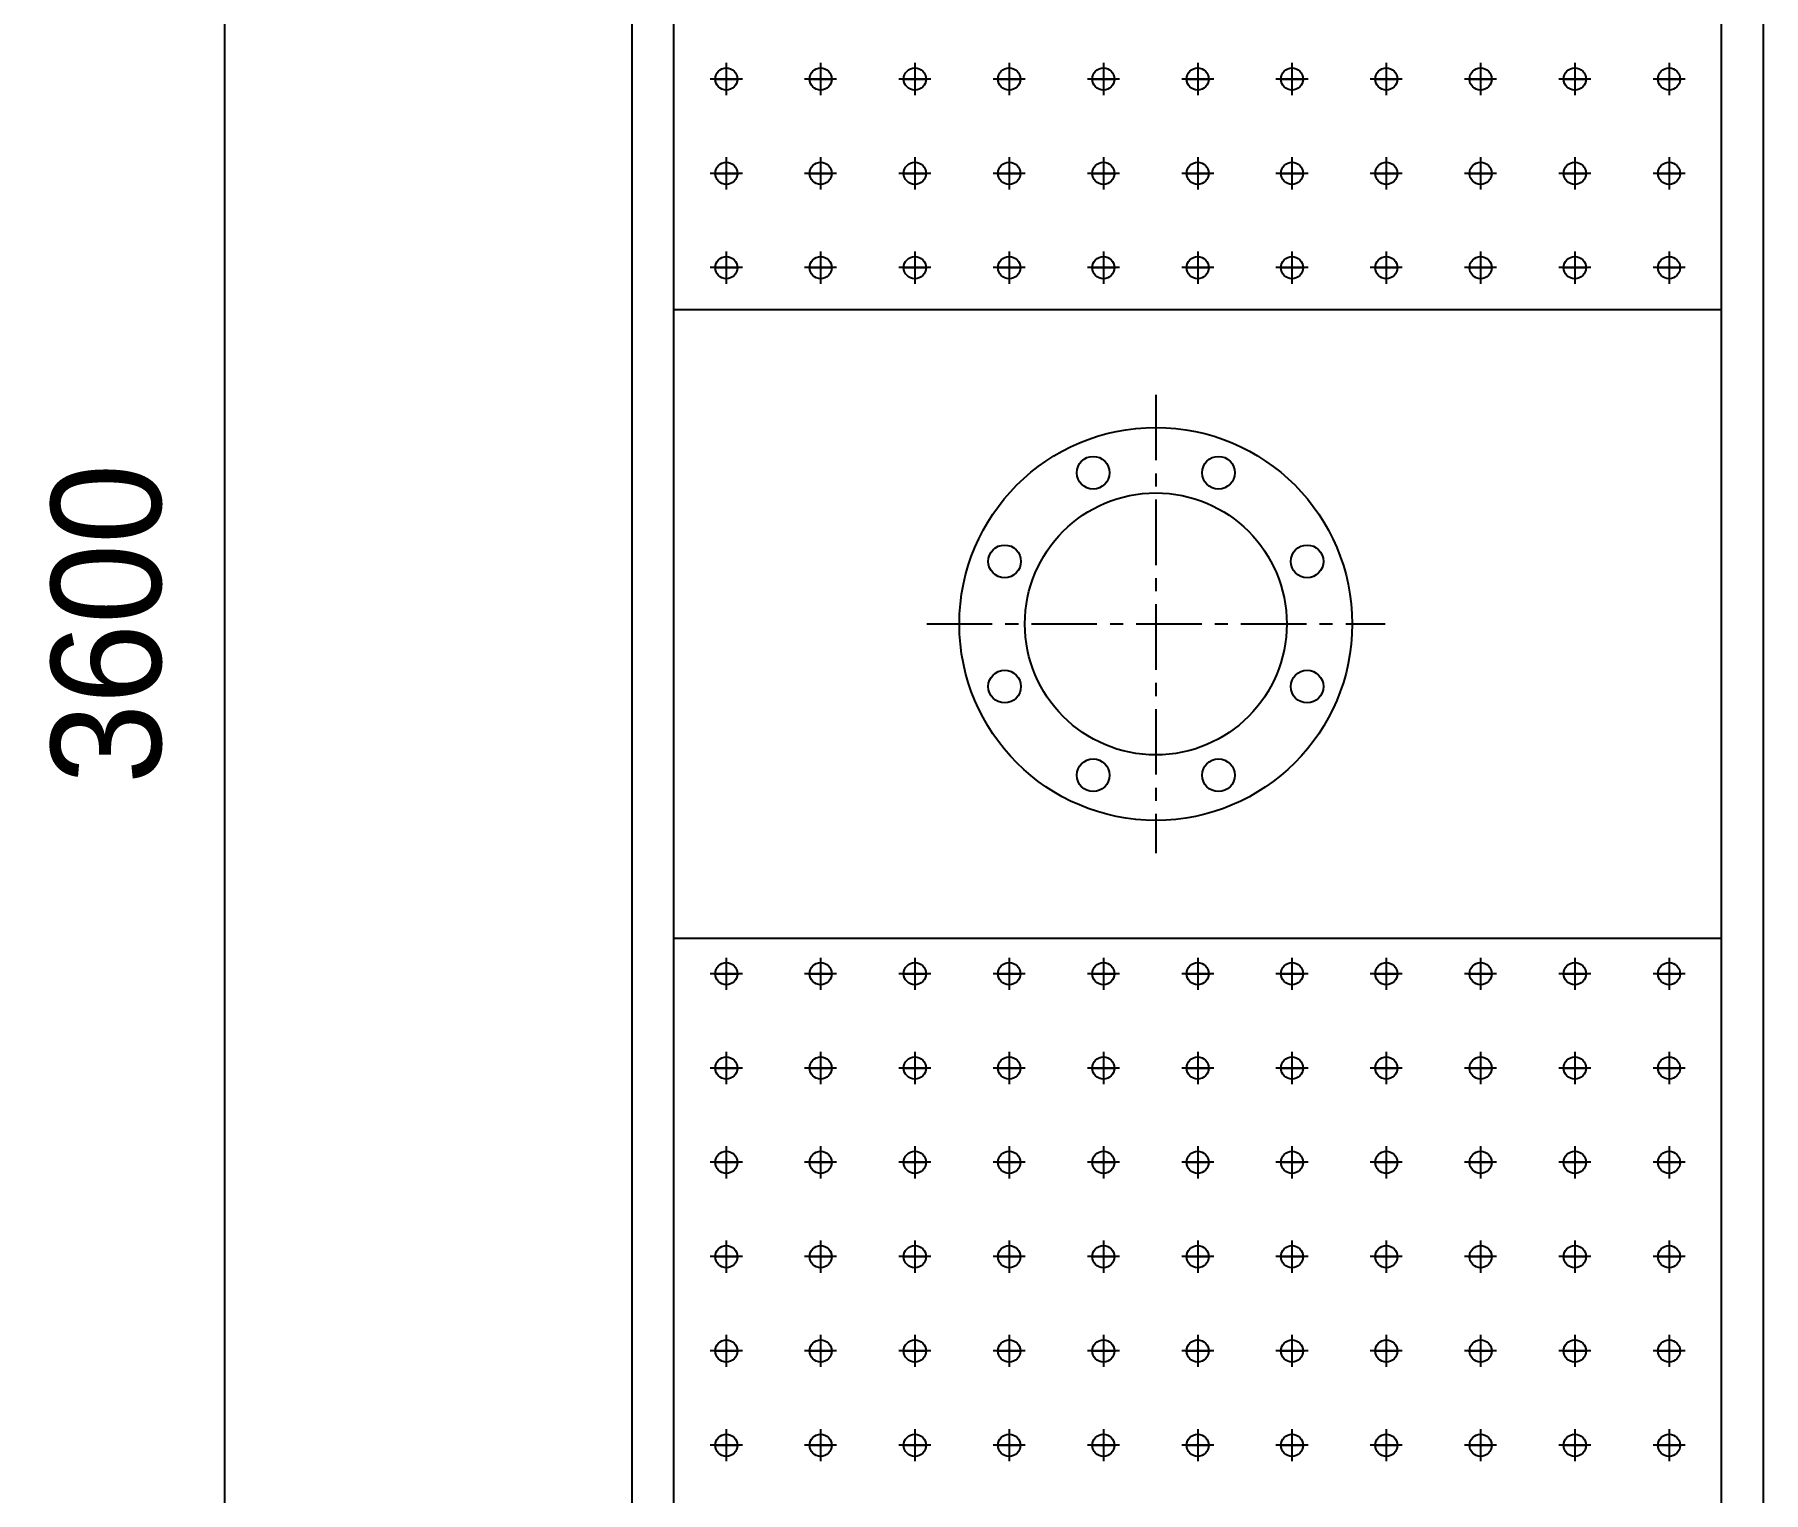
# Model space of a CAD drawing. Header units: millimetres. Extents: x 0 to 25222, y 0 to 17836.
# Drawn here: x 2923 to 4573, y 12390 to 13782 of the extents above; entities that cross this region are included whole.
import ezdxf

# ---------------------------------------------------------------- set-up
doc = ezdxf.new("R2010")
doc.units = ezdxf.units.MM
doc.linetypes.add('CENTER', pattern=[2, 1.25, -0.25, 0.25, -0.25])
doc.layers.get('DEFPOINTS').update_dxf_attribs({"color": 143})
doc.layers.add('CENTER', color=1, linetype='CENTER')
doc.layers.add('냉각탑_dim', color=1, linetype='Continuous')
doc.styles.add('HY울릉도L', font='')
doc.styles.get('HY울릉도L').set_extended_font_data('HY울릉도L')
doc.dimstyles.new('성지DIM', dxfattribs={"dimtxt": 3.5, "dimasz": 3, "dimexe": 1, "dimexo": 2.5, "dimgap": 2, "dimtad": 1, "dimdec": 0, "dimzin": 3, "dimdsep": 46, "dimtxsty": 'HY울릉도L', "dimblk": 'ARCHTICK', "dimcen": -2, "dimclrd": 256, "dimclre": 256, "dimclrt": 7, "dimadec": 0, "dimazin": 0, "dimtfac": 1, "dimtdec": 0, "dimtofl": 0, "dimtmove": 0, "dimatfit": 3, "dimfxl": 0, "dimtolj": 1, "dimtzin": 0, "dimlwe": -1, "dimarcsym": 0})

# ---------------------------------------------------------------- blocks, each defined once
blk = doc.blocks.new('_ArchTick')
at = {"color": 0, "linetype": 'ByBlock', "const_width": 0.15}
blk.add_lwpolyline([(-0.5, -0.5), (0.5, 0.5)], dxfattribs=at)
blk = doc.blocks.new('*D40')
at = {"layer": 'DEFPOINTS', "color": 0, "transparency": 16777216}
for p in [(3493.1, 15019.1), (3104.2, 11419.1), (3493.1, 11419.1)]:
    blk.add_point(p, dxfattribs=at)
at = {"layer": '냉각탑_dim', "transparency": 16777216}
for p, q in [((3418.1, 15019.1), (3074.2, 15019.1)), ((3418.1, 11419.1), (3074.2, 11419.1))]:
    blk.add_line(p, q, dxfattribs=at)
at = {"layer": '냉각탑_dim', "lineweight": -2, "transparency": 16777216}
blk.add_line((3104.2, 15019.1), (3104.2, 11419.1), dxfattribs=at)
at = {"layer": '냉각탑_dim', "lineweight": -2, "transparency": 16777216, "xscale": 90, "yscale": 90, "zscale": 90}
for p, rotation in [((3104.2, 15019.1), 90), ((3104.2, 11419.1), 270)]:
    blk.add_blockref('_ArchTick', p, dxfattribs=dict(at, rotation=rotation))
at = {"layer": '냉각탑_dim', "color": 7, "transparency": 16777216, "insert": (2991.7, 13219.1), "char_height": 105, "attachment_point": 5, "rotation": 90, "style": 'HY울릉도L'}
blk.add_mtext('\\A1;3600', dxfattribs=at)

msp = doc.modelspace()

# ---------------------------------------------------------------- linework, layer by layer
at = {"color": 3}
for p, q in [((3493.1, 11419.1), (3493.1, 15019.1)), ((3533.1, 11459.1), (3533.1, 14979.1)), ((4533.1, 11459.1), (4533.1, 14979.1)), ((4573.1, 11459.1), (4573.1, 14979.1)), ((3533.1, 13519.1), (4533.1, 13519.1)), ((3533.1, 12919.1), (4533.1, 12919.1))]:
    msp.add_line(p, q, dxfattribs=at)
for centre in [(3583.1, 13739.1), (3673.1, 13739.1), (3763.1, 13739.1), (3853.1, 13739.1), (3943.1, 13739.1), (4033.1, 13739.1), (4123.1, 13739.1), (4213.1, 13739.1), (4303.1, 13739.1), (4393.1, 13739.1), (4483.1, 13739.1), (3583.1, 13649.1), (3673.1, 13649.1), (3763.1, 13649.1), (3853.1, 13649.1), (3943.1, 13649.1), (4033.1, 13649.1), (4123.1, 13649.1), (4213.1, 13649.1), (4303.1, 13649.1), (4393.1, 13649.1), (4483.1, 13649.1), (3583.1, 13559.1), (3673.1, 13559.1), (3763.1, 13559.1), (3853.1, 13559.1), (3943.1, 13559.1), (4033.1, 13559.1), (4123.1, 13559.1), (4213.1, 13559.1), (4303.1, 13559.1), (4393.1, 13559.1), (4483.1, 13559.1), (3583.1, 12885.3), (3673.1, 12885.3), (3763.1, 12885.3), (3853.1, 12885.3), (3943.1, 12885.3), (4033.1, 12885.3), (4123.1, 12885.3), (4213.1, 12885.3), (4303.1, 12885.3), (4393.1, 12885.3), (4483.1, 12885.3), (3583.1, 12795.3), (3673.1, 12795.3), (3763.1, 12795.3), (3853.1, 12795.3), (3943.1, 12795.3), (4033.1, 12795.3), (4123.1, 12795.3), (4213.1, 12795.3), (4303.1, 12795.3), (4393.1, 12795.3), (4483.1, 12795.3), (3583.1, 12705.3), (3673.1, 12705.3), (3763.1, 12705.3), (3853.1, 12705.3), (3943.1, 12705.3), (4033.1, 12705.3), (4123.1, 12705.3), (4213.1, 12705.3), (4303.1, 12705.3), (4393.1, 12705.3), (4483.1, 12705.3), (3583.1, 12615.3), (3673.1, 12615.3), (3763.1, 12615.3), (3853.1, 12615.3), (3943.1, 12615.3), (4033.1, 12615.3), (4123.1, 12615.3), (4213.1, 12615.3), (4303.1, 12615.3), (4393.1, 12615.3), (4483.1, 12615.3), (3583.1, 12525.3), (3673.1, 12525.3), (3763.1, 12525.3), (3853.1, 12525.3), (3943.1, 12525.3), (4033.1, 12525.3), (4123.1, 12525.3), (4213.1, 12525.3), (4303.1, 12525.3), (4393.1, 12525.3), (4483.1, 12525.3), (3583.1, 12435.3), (3673.1, 12435.3), (3763.1, 12435.3), (3853.1, 12435.3), (3943.1, 12435.3), (4033.1, 12435.3), (4123.1, 12435.3), (4213.1, 12435.3), (4303.1, 12435.3), (4393.1, 12435.3), (4483.1, 12435.3)]:
    msp.add_circle(centre, 10.6)
for centre, radius in [((3993.1, 13219.1), 187.5), ((3933.3, 13363.4), 15.6), ((4052.9, 13363.4), 15.6), ((3993.1, 13219.1), 125), ((3848.8, 13278.8), 15.6), ((4137.5, 13278.8), 15.6), ((3848.8, 13159.3), 15.6), ((4137.5, 13159.3), 15.6), ((3933.3, 13074.7), 15.6), ((4052.9, 13074.7), 15.6)]:
    msp.add_circle(centre, radius, dxfattribs=at)
at = {"layer": 'CENTER', "linetype": 'CENTER', "ltscale": 50}
for p, q in [((3583.1, 13754.4), (3583.1, 13723.8)), ((3583.1, 13750.8), (3583.1, 13727.3)), ((3673.1, 13754.4), (3673.1, 13723.8)), ((3673.1, 13750.8), (3673.1, 13727.3)), ((3763.1, 13754.4), (3763.1, 13723.8)), ((3763.1, 13750.8), (3763.1, 13727.3)), ((3853.1, 13754.4), (3853.1, 13723.8)), ((3853.1, 13750.8), (3853.1, 13727.3)), ((3943.1, 13754.4), (3943.1, 13723.8)), ((3943.1, 13750.8), (3943.1, 13727.3)), ((4033.1, 13754.4), (4033.1, 13723.8)), ((4033.1, 13750.8), (4033.1, 13727.3)), ((4123.1, 13754.4), (4123.1, 13723.8)), ((4123.1, 13750.8), (4123.1, 13727.3)), ((4213.1, 13754.4), (4213.1, 13723.8)), ((4213.1, 13750.8), (4213.1, 13727.3)), ((4303.1, 13754.4), (4303.1, 13723.8)), ((4303.1, 13750.8), (4303.1, 13727.3)), ((4393.1, 13754.4), (4393.1, 13723.8)), ((4393.1, 13750.8), (4393.1, 13727.3)), ((4483.1, 13754.4), (4483.1, 13723.8)), ((4483.1, 13750.8), (4483.1, 13727.3)), ((3598.4, 13739.1), (3567.8, 13739.1)), ((3571.4, 13739.1), (3594.9, 13739.1)), ((3594.9, 13739.1), (3571.4, 13739.1)), ((3571.4, 13739.1), (3594.9, 13739.1)), ((3688.4, 13739.1), (3657.8, 13739.1)), ((3661.4, 13739.1), (3684.9, 13739.1)), ((3684.9, 13739.1), (3661.4, 13739.1)), ((3661.4, 13739.1), (3684.9, 13739.1)), ((3778.4, 13739.1), (3747.8, 13739.1)), ((3751.4, 13739.1), (3774.9, 13739.1)), ((3774.9, 13739.1), (3751.4, 13739.1)), ((3751.4, 13739.1), (3774.9, 13739.1)), ((3868.4, 13739.1), (3837.8, 13739.1)), ((3841.4, 13739.1), (3864.9, 13739.1)), ((3864.9, 13739.1), (3841.4, 13739.1)), ((3841.4, 13739.1), (3864.9, 13739.1)), ((3958.4, 13739.1), (3927.8, 13739.1)), ((3931.4, 13739.1), (3954.9, 13739.1)), ((3954.9, 13739.1), (3931.4, 13739.1)), ((3931.4, 13739.1), (3954.9, 13739.1)), ((4048.4, 13739.1), (4017.8, 13739.1)), ((4021.4, 13739.1), (4044.9, 13739.1)), ((4044.9, 13739.1), (4021.4, 13739.1)), ((4021.4, 13739.1), (4044.9, 13739.1)), ((4138.4, 13739.1), (4107.8, 13739.1)), ((4111.4, 13739.1), (4134.9, 13739.1)), ((4134.9, 13739.1), (4111.4, 13739.1)), ((4111.4, 13739.1), (4134.9, 13739.1)), ((4228.4, 13739.1), (4197.8, 13739.1)), ((4201.4, 13739.1), (4224.9, 13739.1)), ((4224.9, 13739.1), (4201.4, 13739.1)), ((4201.4, 13739.1), (4224.9, 13739.1)), ((4318.4, 13739.1), (4287.8, 13739.1)), ((4291.4, 13739.1), (4314.9, 13739.1)), ((4314.9, 13739.1), (4291.4, 13739.1)), ((4291.4, 13739.1), (4314.9, 13739.1)), ((4408.4, 13739.1), (4377.8, 13739.1)), ((4381.4, 13739.1), (4404.9, 13739.1)), ((4404.9, 13739.1), (4381.4, 13739.1)), ((4381.4, 13739.1), (4404.9, 13739.1)), ((4498.4, 13739.1), (4467.8, 13739.1)), ((4471.4, 13739.1), (4494.9, 13739.1)), ((4494.9, 13739.1), (4471.4, 13739.1)), ((4471.4, 13739.1), (4494.9, 13739.1)), ((3598.4, 13649.1), (3567.8, 13649.1)), ((3571.4, 13649.1), (3594.9, 13649.1)), ((3594.9, 13649.1), (3571.4, 13649.1)), ((3571.4, 13649.1), (3594.9, 13649.1)), ((3583.1, 13664.4), (3583.1, 13633.8)), ((3583.1, 13660.8), (3583.1, 13637.3)), ((3688.4, 13649.1), (3657.8, 13649.1)), ((3661.4, 13649.1), (3684.9, 13649.1)), ((3684.9, 13649.1), (3661.4, 13649.1)), ((3661.4, 13649.1), (3684.9, 13649.1)), ((3673.1, 13664.4), (3673.1, 13633.8)), ((3673.1, 13660.8), (3673.1, 13637.3)), ((3778.4, 13649.1), (3747.8, 13649.1)), ((3751.4, 13649.1), (3774.9, 13649.1)), ((3774.9, 13649.1), (3751.4, 13649.1)), ((3751.4, 13649.1), (3774.9, 13649.1)), ((3763.1, 13664.4), (3763.1, 13633.8)), ((3763.1, 13660.8), (3763.1, 13637.3)), ((3868.4, 13649.1), (3837.8, 13649.1)), ((3841.4, 13649.1), (3864.9, 13649.1)), ((3864.9, 13649.1), (3841.4, 13649.1)), ((3841.4, 13649.1), (3864.9, 13649.1)), ((3853.1, 13664.4), (3853.1, 13633.8)), ((3853.1, 13660.8), (3853.1, 13637.3)), ((3958.4, 13649.1), (3927.8, 13649.1)), ((3931.4, 13649.1), (3954.9, 13649.1)), ((3954.9, 13649.1), (3931.4, 13649.1)), ((3931.4, 13649.1), (3954.9, 13649.1)), ((3943.1, 13664.4), (3943.1, 13633.8)), ((3943.1, 13660.8), (3943.1, 13637.3)), ((4048.4, 13649.1), (4017.8, 13649.1)), ((4021.4, 13649.1), (4044.9, 13649.1)), ((4044.9, 13649.1), (4021.4, 13649.1)), ((4021.4, 13649.1), (4044.9, 13649.1)), ((4033.1, 13664.4), (4033.1, 13633.8)), ((4033.1, 13660.8), (4033.1, 13637.3)), ((4138.4, 13649.1), (4107.8, 13649.1)), ((4111.4, 13649.1), (4134.9, 13649.1)), ((4134.9, 13649.1), (4111.4, 13649.1)), ((4111.4, 13649.1), (4134.9, 13649.1)), ((4123.1, 13664.4), (4123.1, 13633.8)), ((4123.1, 13660.8), (4123.1, 13637.3)), ((4228.4, 13649.1), (4197.8, 13649.1)), ((4201.4, 13649.1), (4224.9, 13649.1)), ((4224.9, 13649.1), (4201.4, 13649.1)), ((4201.4, 13649.1), (4224.9, 13649.1)), ((4213.1, 13664.4), (4213.1, 13633.8)), ((4213.1, 13660.8), (4213.1, 13637.3)), ((4318.4, 13649.1), (4287.8, 13649.1)), ((4291.4, 13649.1), (4314.9, 13649.1)), ((4314.9, 13649.1), (4291.4, 13649.1)), ((4291.4, 13649.1), (4314.9, 13649.1)), ((4303.1, 13664.4), (4303.1, 13633.8)), ((4303.1, 13660.8), (4303.1, 13637.3)), ((4408.4, 13649.1), (4377.8, 13649.1)), ((4381.4, 13649.1), (4404.9, 13649.1)), ((4404.9, 13649.1), (4381.4, 13649.1)), ((4381.4, 13649.1), (4404.9, 13649.1)), ((4393.1, 13664.4), (4393.1, 13633.8)), ((4393.1, 13660.8), (4393.1, 13637.3)), ((4498.4, 13649.1), (4467.8, 13649.1)), ((4471.4, 13649.1), (4494.9, 13649.1)), ((4494.9, 13649.1), (4471.4, 13649.1)), ((4471.4, 13649.1), (4494.9, 13649.1)), ((4483.1, 13664.4), (4483.1, 13633.8)), ((4483.1, 13660.8), (4483.1, 13637.3)), ((3583.1, 13574.4), (3583.1, 13543.8)), ((3583.1, 13570.8), (3583.1, 13547.3)), ((3673.1, 13574.4), (3673.1, 13543.8)), ((3673.1, 13570.8), (3673.1, 13547.3)), ((3763.1, 13574.4), (3763.1, 13543.8)), ((3763.1, 13570.8), (3763.1, 13547.3)), ((3853.1, 13574.4), (3853.1, 13543.8)), ((3853.1, 13570.8), (3853.1, 13547.3)), ((3943.1, 13574.4), (3943.1, 13543.8)), ((3943.1, 13570.8), (3943.1, 13547.3)), ((4033.1, 13574.4), (4033.1, 13543.8)), ((4033.1, 13570.8), (4033.1, 13547.3)), ((4123.1, 13574.4), (4123.1, 13543.8)), ((4123.1, 13570.8), (4123.1, 13547.3)), ((4213.1, 13574.4), (4213.1, 13543.8)), ((4213.1, 13570.8), (4213.1, 13547.3)), ((4303.1, 13574.4), (4303.1, 13543.8)), ((4303.1, 13570.8), (4303.1, 13547.3)), ((4393.1, 13574.4), (4393.1, 13543.8)), ((4393.1, 13570.8), (4393.1, 13547.3)), ((4483.1, 13574.4), (4483.1, 13543.8)), ((4483.1, 13570.8), (4483.1, 13547.3)), ((3598.4, 13559.1), (3567.8, 13559.1)), ((3571.4, 13559.1), (3594.9, 13559.1)), ((3594.9, 13559.1), (3571.4, 13559.1)), ((3571.4, 13559.1), (3594.9, 13559.1)), ((3688.4, 13559.1), (3657.8, 13559.1)), ((3661.4, 13559.1), (3684.9, 13559.1)), ((3684.9, 13559.1), (3661.4, 13559.1)), ((3661.4, 13559.1), (3684.9, 13559.1)), ((3778.4, 13559.1), (3747.8, 13559.1)), ((3751.4, 13559.1), (3774.9, 13559.1)), ((3774.9, 13559.1), (3751.4, 13559.1)), ((3751.4, 13559.1), (3774.9, 13559.1)), ((3868.4, 13559.1), (3837.8, 13559.1)), ((3841.4, 13559.1), (3864.9, 13559.1)), ((3864.9, 13559.1), (3841.4, 13559.1)), ((3841.4, 13559.1), (3864.9, 13559.1)), ((3958.4, 13559.1), (3927.8, 13559.1)), ((3931.4, 13559.1), (3954.9, 13559.1)), ((3954.9, 13559.1), (3931.4, 13559.1)), ((3931.4, 13559.1), (3954.9, 13559.1)), ((4048.4, 13559.1), (4017.8, 13559.1)), ((4021.4, 13559.1), (4044.9, 13559.1)), ((4044.9, 13559.1), (4021.4, 13559.1)), ((4021.4, 13559.1), (4044.9, 13559.1)), ((4138.4, 13559.1), (4107.8, 13559.1)), ((4111.4, 13559.1), (4134.9, 13559.1)), ((4134.9, 13559.1), (4111.4, 13559.1)), ((4111.4, 13559.1), (4134.9, 13559.1)), ((4228.4, 13559.1), (4197.8, 13559.1)), ((4201.4, 13559.1), (4224.9, 13559.1)), ((4224.9, 13559.1), (4201.4, 13559.1)), ((4201.4, 13559.1), (4224.9, 13559.1)), ((4318.4, 13559.1), (4287.8, 13559.1)), ((4291.4, 13559.1), (4314.9, 13559.1)), ((4314.9, 13559.1), (4291.4, 13559.1)), ((4291.4, 13559.1), (4314.9, 13559.1)), ((4408.4, 13559.1), (4377.8, 13559.1)), ((4381.4, 13559.1), (4404.9, 13559.1)), ((4404.9, 13559.1), (4381.4, 13559.1)), ((4381.4, 13559.1), (4404.9, 13559.1)), ((4498.4, 13559.1), (4467.8, 13559.1)), ((4471.4, 13559.1), (4494.9, 13559.1)), ((4494.9, 13559.1), (4471.4, 13559.1)), ((4471.4, 13559.1), (4494.9, 13559.1)), ((3993.1, 13437.8), (3993.1, 13000.3)), ((3774.4, 13219.1), (4211.9, 13219.1)), ((3583.1, 12900.6), (3583.1, 12870)), ((3583.1, 12897.1), (3583.1, 12873.5)), ((3673.1, 12900.6), (3673.1, 12870)), ((3673.1, 12897.1), (3673.1, 12873.5)), ((3763.1, 12900.6), (3763.1, 12870)), ((3763.1, 12897.1), (3763.1, 12873.5)), ((3853.1, 12900.6), (3853.1, 12870)), ((3853.1, 12897.1), (3853.1, 12873.5)), ((3943.1, 12900.6), (3943.1, 12870)), ((3943.1, 12897.1), (3943.1, 12873.5)), ((4033.1, 12900.6), (4033.1, 12870)), ((4033.1, 12897.1), (4033.1, 12873.5)), ((4123.1, 12900.6), (4123.1, 12870)), ((4123.1, 12897.1), (4123.1, 12873.5)), ((4213.1, 12900.6), (4213.1, 12870)), ((4213.1, 12897.1), (4213.1, 12873.5)), ((4303.1, 12900.6), (4303.1, 12870)), ((4303.1, 12897.1), (4303.1, 12873.5)), ((4393.1, 12900.6), (4393.1, 12870)), ((4393.1, 12897.1), (4393.1, 12873.5)), ((4483.1, 12900.6), (4483.1, 12870)), ((4483.1, 12897.1), (4483.1, 12873.5)), ((3598.4, 12885.3), (3567.8, 12885.3)), ((3571.4, 12885.3), (3594.9, 12885.3)), ((3594.9, 12885.3), (3571.4, 12885.3)), ((3571.4, 12885.3), (3594.9, 12885.3)), ((3688.4, 12885.3), (3657.8, 12885.3)), ((3661.4, 12885.3), (3684.9, 12885.3)), ((3684.9, 12885.3), (3661.4, 12885.3)), ((3661.4, 12885.3), (3684.9, 12885.3)), ((3778.4, 12885.3), (3747.8, 12885.3)), ((3751.4, 12885.3), (3774.9, 12885.3)), ((3774.9, 12885.3), (3751.4, 12885.3)), ((3751.4, 12885.3), (3774.9, 12885.3)), ((3868.4, 12885.3), (3837.8, 12885.3)), ((3841.4, 12885.3), (3864.9, 12885.3)), ((3864.9, 12885.3), (3841.4, 12885.3)), ((3841.4, 12885.3), (3864.9, 12885.3)), ((3958.4, 12885.3), (3927.8, 12885.3)), ((3931.4, 12885.3), (3954.9, 12885.3)), ((3954.9, 12885.3), (3931.4, 12885.3)), ((3931.4, 12885.3), (3954.9, 12885.3)), ((4048.4, 12885.3), (4017.8, 12885.3)), ((4021.4, 12885.3), (4044.9, 12885.3)), ((4044.9, 12885.3), (4021.4, 12885.3)), ((4021.4, 12885.3), (4044.9, 12885.3)), ((4138.4, 12885.3), (4107.8, 12885.3)), ((4111.4, 12885.3), (4134.9, 12885.3)), ((4134.9, 12885.3), (4111.4, 12885.3)), ((4111.4, 12885.3), (4134.9, 12885.3)), ((4228.4, 12885.3), (4197.8, 12885.3)), ((4201.4, 12885.3), (4224.9, 12885.3)), ((4224.9, 12885.3), (4201.4, 12885.3)), ((4201.4, 12885.3), (4224.9, 12885.3)), ((4318.4, 12885.3), (4287.8, 12885.3)), ((4291.4, 12885.3), (4314.9, 12885.3)), ((4314.9, 12885.3), (4291.4, 12885.3)), ((4291.4, 12885.3), (4314.9, 12885.3)), ((4408.4, 12885.3), (4377.8, 12885.3)), ((4381.4, 12885.3), (4404.9, 12885.3)), ((4404.9, 12885.3), (4381.4, 12885.3)), ((4381.4, 12885.3), (4404.9, 12885.3)), ((4498.4, 12885.3), (4467.8, 12885.3)), ((4471.4, 12885.3), (4494.9, 12885.3)), ((4494.9, 12885.3), (4471.4, 12885.3)), ((4471.4, 12885.3), (4494.9, 12885.3)), ((3583.1, 12810.6), (3583.1, 12780)), ((3583.1, 12807.1), (3583.1, 12783.5)), ((3673.1, 12810.6), (3673.1, 12780)), ((3673.1, 12807.1), (3673.1, 12783.5)), ((3763.1, 12810.6), (3763.1, 12780)), ((3763.1, 12807.1), (3763.1, 12783.5)), ((3853.1, 12810.6), (3853.1, 12780)), ((3853.1, 12807.1), (3853.1, 12783.5)), ((3943.1, 12810.6), (3943.1, 12780)), ((3943.1, 12807.1), (3943.1, 12783.5)), ((4033.1, 12810.6), (4033.1, 12780)), ((4033.1, 12807.1), (4033.1, 12783.5)), ((4123.1, 12810.6), (4123.1, 12780)), ((4123.1, 12807.1), (4123.1, 12783.5)), ((4213.1, 12810.6), (4213.1, 12780)), ((4213.1, 12807.1), (4213.1, 12783.5)), ((4303.1, 12810.6), (4303.1, 12780)), ((4303.1, 12807.1), (4303.1, 12783.5)), ((4393.1, 12810.6), (4393.1, 12780)), ((4393.1, 12807.1), (4393.1, 12783.5)), ((4483.1, 12810.6), (4483.1, 12780)), ((4483.1, 12807.1), (4483.1, 12783.5)), ((3598.4, 12795.3), (3567.8, 12795.3)), ((3571.4, 12795.3), (3594.9, 12795.3)), ((3594.9, 12795.3), (3571.4, 12795.3)), ((3571.4, 12795.3), (3594.9, 12795.3)), ((3688.4, 12795.3), (3657.8, 12795.3)), ((3661.4, 12795.3), (3684.9, 12795.3)), ((3684.9, 12795.3), (3661.4, 12795.3)), ((3661.4, 12795.3), (3684.9, 12795.3)), ((3778.4, 12795.3), (3747.8, 12795.3)), ((3751.4, 12795.3), (3774.9, 12795.3)), ((3774.9, 12795.3), (3751.4, 12795.3)), ((3751.4, 12795.3), (3774.9, 12795.3)), ((3868.4, 12795.3), (3837.8, 12795.3)), ((3841.4, 12795.3), (3864.9, 12795.3)), ((3864.9, 12795.3), (3841.4, 12795.3)), ((3841.4, 12795.3), (3864.9, 12795.3)), ((3958.4, 12795.3), (3927.8, 12795.3)), ((3931.4, 12795.3), (3954.9, 12795.3)), ((3954.9, 12795.3), (3931.4, 12795.3)), ((3931.4, 12795.3), (3954.9, 12795.3)), ((4048.4, 12795.3), (4017.8, 12795.3)), ((4021.4, 12795.3), (4044.9, 12795.3)), ((4044.9, 12795.3), (4021.4, 12795.3)), ((4021.4, 12795.3), (4044.9, 12795.3)), ((4138.4, 12795.3), (4107.8, 12795.3)), ((4111.4, 12795.3), (4134.9, 12795.3)), ((4134.9, 12795.3), (4111.4, 12795.3)), ((4111.4, 12795.3), (4134.9, 12795.3)), ((4228.4, 12795.3), (4197.8, 12795.3)), ((4201.4, 12795.3), (4224.9, 12795.3)), ((4224.9, 12795.3), (4201.4, 12795.3)), ((4201.4, 12795.3), (4224.9, 12795.3)), ((4318.4, 12795.3), (4287.8, 12795.3)), ((4291.4, 12795.3), (4314.9, 12795.3)), ((4314.9, 12795.3), (4291.4, 12795.3)), ((4291.4, 12795.3), (4314.9, 12795.3)), ((4408.4, 12795.3), (4377.8, 12795.3)), ((4381.4, 12795.3), (4404.9, 12795.3)), ((4404.9, 12795.3), (4381.4, 12795.3)), ((4381.4, 12795.3), (4404.9, 12795.3)), ((4498.4, 12795.3), (4467.8, 12795.3)), ((4471.4, 12795.3), (4494.9, 12795.3)), ((4494.9, 12795.3), (4471.4, 12795.3)), ((4471.4, 12795.3), (4494.9, 12795.3)), ((3583.1, 12720.6), (3583.1, 12690)), ((3583.1, 12717.1), (3583.1, 12693.5)), ((3673.1, 12720.6), (3673.1, 12690)), ((3673.1, 12717.1), (3673.1, 12693.5)), ((3763.1, 12720.6), (3763.1, 12690)), ((3763.1, 12717.1), (3763.1, 12693.5)), ((3853.1, 12720.6), (3853.1, 12690)), ((3853.1, 12717.1), (3853.1, 12693.5)), ((3943.1, 12720.6), (3943.1, 12690)), ((3943.1, 12717.1), (3943.1, 12693.5)), ((4033.1, 12720.6), (4033.1, 12690)), ((4033.1, 12717.1), (4033.1, 12693.5)), ((4123.1, 12720.6), (4123.1, 12690)), ((4123.1, 12717.1), (4123.1, 12693.5)), ((4213.1, 12720.6), (4213.1, 12690)), ((4213.1, 12717.1), (4213.1, 12693.5)), ((4303.1, 12720.6), (4303.1, 12690)), ((4303.1, 12717.1), (4303.1, 12693.5)), ((4393.1, 12720.6), (4393.1, 12690)), ((4393.1, 12717.1), (4393.1, 12693.5)), ((4483.1, 12720.6), (4483.1, 12690)), ((4483.1, 12717.1), (4483.1, 12693.5)), ((3598.4, 12705.3), (3567.8, 12705.3)), ((3571.4, 12705.3), (3594.9, 12705.3)), ((3594.9, 12705.3), (3571.4, 12705.3)), ((3571.4, 12705.3), (3594.9, 12705.3)), ((3688.4, 12705.3), (3657.8, 12705.3)), ((3661.4, 12705.3), (3684.9, 12705.3)), ((3684.9, 12705.3), (3661.4, 12705.3)), ((3661.4, 12705.3), (3684.9, 12705.3)), ((3778.4, 12705.3), (3747.8, 12705.3)), ((3751.4, 12705.3), (3774.9, 12705.3)), ((3774.9, 12705.3), (3751.4, 12705.3)), ((3751.4, 12705.3), (3774.9, 12705.3)), ((3868.4, 12705.3), (3837.8, 12705.3)), ((3841.4, 12705.3), (3864.9, 12705.3)), ((3864.9, 12705.3), (3841.4, 12705.3)), ((3841.4, 12705.3), (3864.9, 12705.3)), ((3958.4, 12705.3), (3927.8, 12705.3)), ((3931.4, 12705.3), (3954.9, 12705.3)), ((3954.9, 12705.3), (3931.4, 12705.3)), ((3931.4, 12705.3), (3954.9, 12705.3)), ((4048.4, 12705.3), (4017.8, 12705.3)), ((4021.4, 12705.3), (4044.9, 12705.3)), ((4044.9, 12705.3), (4021.4, 12705.3)), ((4021.4, 12705.3), (4044.9, 12705.3)), ((4138.4, 12705.3), (4107.8, 12705.3)), ((4111.4, 12705.3), (4134.9, 12705.3)), ((4134.9, 12705.3), (4111.4, 12705.3)), ((4111.4, 12705.3), (4134.9, 12705.3)), ((4228.4, 12705.3), (4197.8, 12705.3)), ((4201.4, 12705.3), (4224.9, 12705.3)), ((4224.9, 12705.3), (4201.4, 12705.3)), ((4201.4, 12705.3), (4224.9, 12705.3)), ((4318.4, 12705.3), (4287.8, 12705.3)), ((4291.4, 12705.3), (4314.9, 12705.3)), ((4314.9, 12705.3), (4291.4, 12705.3)), ((4291.4, 12705.3), (4314.9, 12705.3)), ((4408.4, 12705.3), (4377.8, 12705.3)), ((4381.4, 12705.3), (4404.9, 12705.3)), ((4404.9, 12705.3), (4381.4, 12705.3)), ((4381.4, 12705.3), (4404.9, 12705.3)), ((4498.4, 12705.3), (4467.8, 12705.3)), ((4471.4, 12705.3), (4494.9, 12705.3)), ((4494.9, 12705.3), (4471.4, 12705.3)), ((4471.4, 12705.3), (4494.9, 12705.3)), ((3583.1, 12630.6), (3583.1, 12600)), ((3583.1, 12627.1), (3583.1, 12603.5)), ((3673.1, 12630.6), (3673.1, 12600)), ((3673.1, 12627.1), (3673.1, 12603.5)), ((3763.1, 12630.6), (3763.1, 12600)), ((3763.1, 12627.1), (3763.1, 12603.5)), ((3853.1, 12630.6), (3853.1, 12600)), ((3853.1, 12627.1), (3853.1, 12603.5)), ((3943.1, 12630.6), (3943.1, 12600)), ((3943.1, 12627.1), (3943.1, 12603.5)), ((4033.1, 12630.6), (4033.1, 12600)), ((4033.1, 12627.1), (4033.1, 12603.5)), ((4123.1, 12630.6), (4123.1, 12600)), ((4123.1, 12627.1), (4123.1, 12603.5)), ((4213.1, 12630.6), (4213.1, 12600)), ((4213.1, 12627.1), (4213.1, 12603.5)), ((4303.1, 12630.6), (4303.1, 12600)), ((4303.1, 12627.1), (4303.1, 12603.5)), ((4393.1, 12630.6), (4393.1, 12600)), ((4393.1, 12627.1), (4393.1, 12603.5)), ((4483.1, 12630.6), (4483.1, 12600)), ((4483.1, 12627.1), (4483.1, 12603.5)), ((3598.4, 12615.3), (3567.8, 12615.3)), ((3571.4, 12615.3), (3594.9, 12615.3)), ((3594.9, 12615.3), (3571.4, 12615.3)), ((3571.4, 12615.3), (3594.9, 12615.3)), ((3688.4, 12615.3), (3657.8, 12615.3)), ((3661.4, 12615.3), (3684.9, 12615.3)), ((3684.9, 12615.3), (3661.4, 12615.3)), ((3661.4, 12615.3), (3684.9, 12615.3)), ((3778.4, 12615.3), (3747.8, 12615.3)), ((3751.4, 12615.3), (3774.9, 12615.3)), ((3774.9, 12615.3), (3751.4, 12615.3)), ((3751.4, 12615.3), (3774.9, 12615.3)), ((3868.4, 12615.3), (3837.8, 12615.3)), ((3841.4, 12615.3), (3864.9, 12615.3)), ((3864.9, 12615.3), (3841.4, 12615.3)), ((3841.4, 12615.3), (3864.9, 12615.3)), ((3958.4, 12615.3), (3927.8, 12615.3)), ((3931.4, 12615.3), (3954.9, 12615.3)), ((3954.9, 12615.3), (3931.4, 12615.3)), ((3931.4, 12615.3), (3954.9, 12615.3)), ((4048.4, 12615.3), (4017.8, 12615.3)), ((4021.4, 12615.3), (4044.9, 12615.3)), ((4044.9, 12615.3), (4021.4, 12615.3)), ((4021.4, 12615.3), (4044.9, 12615.3)), ((4138.4, 12615.3), (4107.8, 12615.3)), ((4111.4, 12615.3), (4134.9, 12615.3)), ((4134.9, 12615.3), (4111.4, 12615.3)), ((4111.4, 12615.3), (4134.9, 12615.3)), ((4228.4, 12615.3), (4197.8, 12615.3)), ((4201.4, 12615.3), (4224.9, 12615.3)), ((4224.9, 12615.3), (4201.4, 12615.3)), ((4201.4, 12615.3), (4224.9, 12615.3)), ((4318.4, 12615.3), (4287.8, 12615.3)), ((4291.4, 12615.3), (4314.9, 12615.3)), ((4314.9, 12615.3), (4291.4, 12615.3)), ((4291.4, 12615.3), (4314.9, 12615.3)), ((4408.4, 12615.3), (4377.8, 12615.3)), ((4381.4, 12615.3), (4404.9, 12615.3)), ((4404.9, 12615.3), (4381.4, 12615.3)), ((4381.4, 12615.3), (4404.9, 12615.3)), ((4498.4, 12615.3), (4467.8, 12615.3)), ((4471.4, 12615.3), (4494.9, 12615.3)), ((4494.9, 12615.3), (4471.4, 12615.3)), ((4471.4, 12615.3), (4494.9, 12615.3)), ((3583.1, 12540.6), (3583.1, 12510)), ((3583.1, 12537.1), (3583.1, 12513.5)), ((3673.1, 12540.6), (3673.1, 12510)), ((3673.1, 12537.1), (3673.1, 12513.5)), ((3763.1, 12540.6), (3763.1, 12510)), ((3763.1, 12537.1), (3763.1, 12513.5)), ((3853.1, 12540.6), (3853.1, 12510)), ((3853.1, 12537.1), (3853.1, 12513.5)), ((3943.1, 12540.6), (3943.1, 12510)), ((3943.1, 12537.1), (3943.1, 12513.5)), ((4033.1, 12540.6), (4033.1, 12510)), ((4033.1, 12537.1), (4033.1, 12513.5)), ((4123.1, 12540.6), (4123.1, 12510)), ((4123.1, 12537.1), (4123.1, 12513.5)), ((4213.1, 12540.6), (4213.1, 12510)), ((4213.1, 12537.1), (4213.1, 12513.5)), ((4303.1, 12540.6), (4303.1, 12510)), ((4303.1, 12537.1), (4303.1, 12513.5)), ((4393.1, 12540.6), (4393.1, 12510)), ((4393.1, 12537.1), (4393.1, 12513.5)), ((4483.1, 12540.6), (4483.1, 12510)), ((4483.1, 12537.1), (4483.1, 12513.5)), ((3598.4, 12525.3), (3567.8, 12525.3)), ((3571.4, 12525.3), (3594.9, 12525.3)), ((3594.9, 12525.3), (3571.4, 12525.3)), ((3571.4, 12525.3), (3594.9, 12525.3)), ((3688.4, 12525.3), (3657.8, 12525.3)), ((3661.4, 12525.3), (3684.9, 12525.3)), ((3684.9, 12525.3), (3661.4, 12525.3)), ((3661.4, 12525.3), (3684.9, 12525.3)), ((3778.4, 12525.3), (3747.8, 12525.3)), ((3751.4, 12525.3), (3774.9, 12525.3)), ((3774.9, 12525.3), (3751.4, 12525.3)), ((3751.4, 12525.3), (3774.9, 12525.3)), ((3868.4, 12525.3), (3837.8, 12525.3)), ((3841.4, 12525.3), (3864.9, 12525.3)), ((3864.9, 12525.3), (3841.4, 12525.3)), ((3841.4, 12525.3), (3864.9, 12525.3)), ((3958.4, 12525.3), (3927.8, 12525.3)), ((3931.4, 12525.3), (3954.9, 12525.3)), ((3954.9, 12525.3), (3931.4, 12525.3)), ((3931.4, 12525.3), (3954.9, 12525.3)), ((4048.4, 12525.3), (4017.8, 12525.3)), ((4021.4, 12525.3), (4044.9, 12525.3)), ((4044.9, 12525.3), (4021.4, 12525.3)), ((4021.4, 12525.3), (4044.9, 12525.3)), ((4138.4, 12525.3), (4107.8, 12525.3)), ((4111.4, 12525.3), (4134.9, 12525.3)), ((4134.9, 12525.3), (4111.4, 12525.3)), ((4111.4, 12525.3), (4134.9, 12525.3)), ((4228.4, 12525.3), (4197.8, 12525.3)), ((4201.4, 12525.3), (4224.9, 12525.3)), ((4224.9, 12525.3), (4201.4, 12525.3)), ((4201.4, 12525.3), (4224.9, 12525.3)), ((4318.4, 12525.3), (4287.8, 12525.3)), ((4291.4, 12525.3), (4314.9, 12525.3)), ((4314.9, 12525.3), (4291.4, 12525.3)), ((4291.4, 12525.3), (4314.9, 12525.3)), ((4408.4, 12525.3), (4377.8, 12525.3)), ((4381.4, 12525.3), (4404.9, 12525.3)), ((4404.9, 12525.3), (4381.4, 12525.3)), ((4381.4, 12525.3), (4404.9, 12525.3)), ((4498.4, 12525.3), (4467.8, 12525.3)), ((4471.4, 12525.3), (4494.9, 12525.3)), ((4494.9, 12525.3), (4471.4, 12525.3)), ((4471.4, 12525.3), (4494.9, 12525.3)), ((3583.1, 12450.6), (3583.1, 12420)), ((3583.1, 12447.1), (3583.1, 12423.5)), ((3673.1, 12450.6), (3673.1, 12420)), ((3673.1, 12447.1), (3673.1, 12423.5)), ((3763.1, 12450.6), (3763.1, 12420)), ((3763.1, 12447.1), (3763.1, 12423.5)), ((3853.1, 12450.6), (3853.1, 12420)), ((3853.1, 12447.1), (3853.1, 12423.5)), ((3943.1, 12450.6), (3943.1, 12420)), ((3943.1, 12447.1), (3943.1, 12423.5)), ((4033.1, 12450.6), (4033.1, 12420)), ((4033.1, 12447.1), (4033.1, 12423.5)), ((4123.1, 12450.6), (4123.1, 12420)), ((4123.1, 12447.1), (4123.1, 12423.5)), ((4213.1, 12450.6), (4213.1, 12420)), ((4213.1, 12447.1), (4213.1, 12423.5)), ((4303.1, 12450.6), (4303.1, 12420)), ((4303.1, 12447.1), (4303.1, 12423.5)), ((4393.1, 12450.6), (4393.1, 12420)), ((4393.1, 12447.1), (4393.1, 12423.5)), ((4483.1, 12450.6), (4483.1, 12420)), ((4483.1, 12447.1), (4483.1, 12423.5)), ((3598.4, 12435.3), (3567.8, 12435.3)), ((3571.4, 12435.3), (3594.9, 12435.3)), ((3594.9, 12435.3), (3571.4, 12435.3)), ((3571.4, 12435.3), (3594.9, 12435.3)), ((3688.4, 12435.3), (3657.8, 12435.3)), ((3661.4, 12435.3), (3684.9, 12435.3)), ((3684.9, 12435.3), (3661.4, 12435.3)), ((3661.4, 12435.3), (3684.9, 12435.3)), ((3778.4, 12435.3), (3747.8, 12435.3)), ((3751.4, 12435.3), (3774.9, 12435.3)), ((3774.9, 12435.3), (3751.4, 12435.3)), ((3751.4, 12435.3), (3774.9, 12435.3)), ((3868.4, 12435.3), (3837.8, 12435.3)), ((3841.4, 12435.3), (3864.9, 12435.3)), ((3864.9, 12435.3), (3841.4, 12435.3)), ((3841.4, 12435.3), (3864.9, 12435.3)), ((3958.4, 12435.3), (3927.8, 12435.3)), ((3931.4, 12435.3), (3954.9, 12435.3)), ((3954.9, 12435.3), (3931.4, 12435.3)), ((3931.4, 12435.3), (3954.9, 12435.3)), ((4048.4, 12435.3), (4017.8, 12435.3)), ((4021.4, 12435.3), (4044.9, 12435.3)), ((4044.9, 12435.3), (4021.4, 12435.3)), ((4021.4, 12435.3), (4044.9, 12435.3)), ((4138.4, 12435.3), (4107.8, 12435.3)), ((4111.4, 12435.3), (4134.9, 12435.3)), ((4134.9, 12435.3), (4111.4, 12435.3)), ((4111.4, 12435.3), (4134.9, 12435.3)), ((4228.4, 12435.3), (4197.8, 12435.3)), ((4201.4, 12435.3), (4224.9, 12435.3)), ((4224.9, 12435.3), (4201.4, 12435.3)), ((4201.4, 12435.3), (4224.9, 12435.3)), ((4318.4, 12435.3), (4287.8, 12435.3)), ((4291.4, 12435.3), (4314.9, 12435.3)), ((4314.9, 12435.3), (4291.4, 12435.3)), ((4291.4, 12435.3), (4314.9, 12435.3)), ((4408.4, 12435.3), (4377.8, 12435.3)), ((4381.4, 12435.3), (4404.9, 12435.3)), ((4404.9, 12435.3), (4381.4, 12435.3)), ((4381.4, 12435.3), (4404.9, 12435.3)), ((4498.4, 12435.3), (4467.8, 12435.3)), ((4471.4, 12435.3), (4494.9, 12435.3)), ((4494.9, 12435.3), (4471.4, 12435.3)), ((4471.4, 12435.3), (4494.9, 12435.3))]:
    msp.add_line(p, q, dxfattribs=at)

# ---------------------------------------------------------------- dimensions: what is measured, and where the dimension line sits
at = {"layer": '냉각탑_dim'}
dim = msp.add_linear_dim(base=(3104.2, 11419.1), p1=(3493.1, 15019.1), p2=(3493.1, 11419.1), angle=90, dimstyle='성지DIM', override={"dimscale": 30, "dimtmove": 2}, dxfattribs=at)
dim.commit()
dim.dimension.update_dxf_attribs({"geometry": '*D40', "text_midpoint": (2991.7, 13219.1)})

doc.saveas('drawing.dxf')
